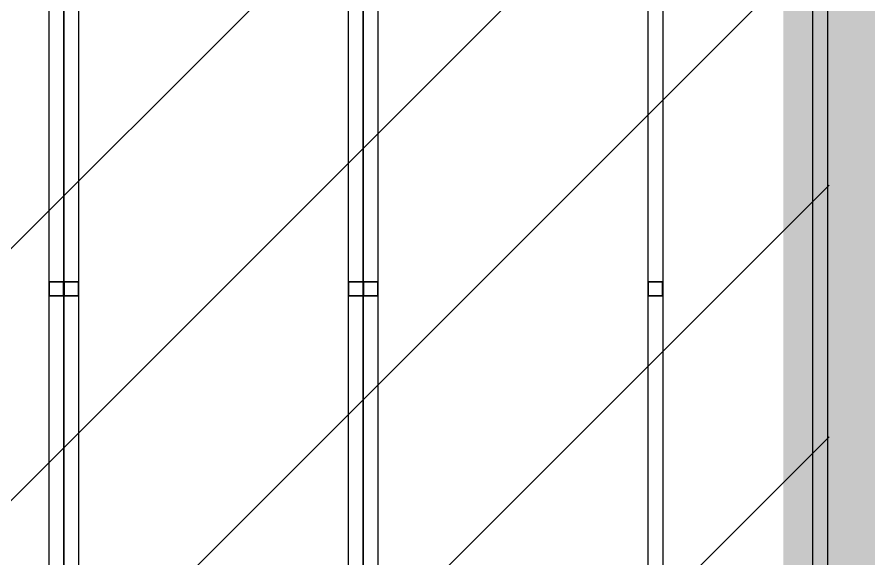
# Model space of a CAD drawing. Header units: millimetres. Extents: x 4080735 to 4152075, y -451436 to -400976.
# Drawn here: x 4148142 to 4148658, y -407030 to -406704 of the extents above; entities that cross this region are included whole.
import ezdxf

# ---------------------------------------------------------------- set-up
doc = ezdxf.new("R2010")
doc.units = ezdxf.units.MM
doc.header["$LTSCALE"] = 60
doc.layers.add('3', color=3, linetype='Continuous')
doc.layers.add('DITCH', color=7, linetype='Continuous', lineweight=0)

# ---------------------------------------------------------------- blocks, each defined once
blk = doc.blocks.new('KEY PLAN_NEW')
at = {"color": 253}
for p, q in [((-806.86, -1495.5), (-806.86, -1788.38)), ((-800.86, -1788.38), (-800.86, -1495.5)), ((-746.86, -1495.5), (-746.86, -1788.38)), ((-740.86, -1788.38), (-740.86, -1495.5)), ((-686.86, -1495.5), (-686.86, -1788.38)), ((-806.86, -1610.44), (-806.86, -1613.44)), ((-806.86, -1610.44), (-803.86, -1610.44)), ((-806.74, -1613.32), (-806.74, -1610.56)), ((-806.74, -1610.56), (-803.98, -1610.56)), ((-803.98, -1610.56), (-803.98, -1613.32)), ((-803.98, -1610.56), (-803.98, -1613.32)), ((-803.86, -1613.44), (-803.86, -1610.44)), ((-803.86, -1610.44), (-803.86, -1613.44)), ((-803.86, -1610.44), (-800.86, -1610.44)), ((-803.74, -1613.32), (-803.74, -1610.56)), ((-803.74, -1610.56), (-800.98, -1610.56)), ((-800.98, -1610.56), (-800.98, -1613.32)), ((-800.98, -1610.56), (-800.98, -1613.32)), ((-800.86, -1613.44), (-800.86, -1610.44)), ((-746.86, -1610.44), (-746.86, -1613.44)), ((-746.86, -1610.44), (-743.86, -1610.44)), ((-746.74, -1613.32), (-746.74, -1610.56)), ((-746.74, -1610.56), (-743.98, -1610.56)), ((-743.98, -1610.56), (-743.98, -1613.32)), ((-743.98, -1610.56), (-743.98, -1613.32)), ((-743.86, -1613.44), (-743.86, -1610.44)), ((-743.86, -1610.44), (-743.86, -1613.44)), ((-743.86, -1610.44), (-740.86, -1610.44)), ((-743.74, -1613.32), (-743.74, -1610.56)), ((-743.74, -1610.56), (-740.98, -1610.56)), ((-740.98, -1610.56), (-740.98, -1613.32)), ((-740.98, -1610.56), (-740.98, -1613.32)), ((-740.86, -1613.44), (-740.86, -1610.44)), ((-686.86, -1610.44), (-686.86, -1613.44)), ((-686.86, -1610.44), (-683.86, -1610.44)), ((-686.74, -1613.32), (-686.74, -1610.56)), ((-686.74, -1610.56), (-683.98, -1610.56)), ((-683.98, -1610.56), (-683.98, -1613.32)), ((-683.98, -1610.56), (-683.98, -1613.32)), ((-683.86, -1613.44), (-683.86, -1610.44)), ((-803.86, -1613.44), (-806.86, -1613.44)), ((-803.98, -1613.32), (-806.74, -1613.32)), ((-800.86, -1613.44), (-803.86, -1613.44)), ((-800.98, -1613.32), (-803.74, -1613.32)), ((-743.86, -1613.44), (-746.86, -1613.44)), ((-743.98, -1613.32), (-746.74, -1613.32)), ((-740.86, -1613.44), (-743.86, -1613.44)), ((-740.98, -1613.32), (-743.74, -1613.32)), ((-683.86, -1613.44), (-686.86, -1613.44)), ((-683.98, -1613.32), (-686.74, -1613.32))]:
    blk.add_line(p, q, dxfattribs=at)
for points in [[(-863.86, -1491.94), (-803.86, -1491.94), (-803.86, -1791.94), (-863.86, -1791.94)], [(-803.86, -1491.94), (-743.86, -1491.94), (-743.86, -1791.94), (-803.86, -1791.94)], [(-743.86, -1491.94), (-683.86, -1491.94), (-683.86, -1791.94), (-743.86, -1791.94)]]:
    blk.add_lwpolyline(points, close=True, dxfattribs=at)
at = {"layer": 'DITCH', "color": 253, "lineweight": -3}
for p, q in [((-653.86, -603.47), (-653.86, -1871.94)), ((-650.86, -603.47), (-650.86, -1871.94))]:
    blk.add_line(p, q, dxfattribs=at)

msp = doc.modelspace()

# ---------------------------------------------------------------- hatches: boundary and pattern name
at = {"layer": '3'}
h = msp.add_hatch(dxfattribs=at)
h.set_pattern_fill('ANSI31', color=256, scale=855.36)
h.set_pattern_definition([(45, (-65702.36, -13536.25), (-75.603857, 75.603857), [])])
h.paths.add_polyline_path([(4145910.29, -405867.36), (4146090.29, -405867.36), (4146090.29, -405507.36), (4146630.29, -405507.36), (4146630.29, -405327.36), (4147730.29, -405327.36), (4147730.29, -405449.76), (4148570.65, -405449.76), (4148570.65, -406047.36), (4148630.29, -406047.36), (4148630.29, -407507.36), (4147379.29, -407507.36), (4147379.29, -407511.86), (4147370.29, -407511.86), (4147370.29, -407687.36), (4146810.29, -407687.36), (4146810.29, -407327.36), (4146450.29, -407327.36), (4146450.29, -406967.36), (4146090.29, -406967.36), (4146090.29, -406607.36), (4145550.29, -406607.36), (4145550.29, -406227.36), (4145910.29, -406227.36)])

# ---------------------------------------------------------------- linework, layer by layer
at = {"layer": '3', "const_width": 55}
msp.add_lwpolyline([(4145910.29, -405867.36), (4146090.29, -405867.36), (4146090.29, -405507.36), (4146630.29, -405507.36), (4146630.29, -405327.36), (4147730.29, -405327.36), (4147730.29, -405449.76), (4148570.65, -405449.76), (4148570.65, -406047.36), (4148630.29, -406047.36), (4148630.29, -407507.36), (4147379.29, -407507.36), (4147379.29, -407511.86), (4147370.29, -407511.86), (4147370.29, -407687.36), (4146810.29, -407687.36), (4146810.29, -407327.36), (4146450.29, -407327.36), (4146450.29, -406967.36), (4146090.29, -406967.36), (4146090.29, -406607.36), (4145550.29, -406607.36), (4145550.29, -406227.36), (4145910.29, -406227.36)], close=True, dxfattribs=at)

# ---------------------------------------------------------------- block references
at = {"xscale": 3, "yscale": 3, "zscale": 3}
msp.add_blockref('KEY PLAN_NEW', (4150581.88, -402031.53), dxfattribs=at)

doc.saveas('drawing.dxf')
